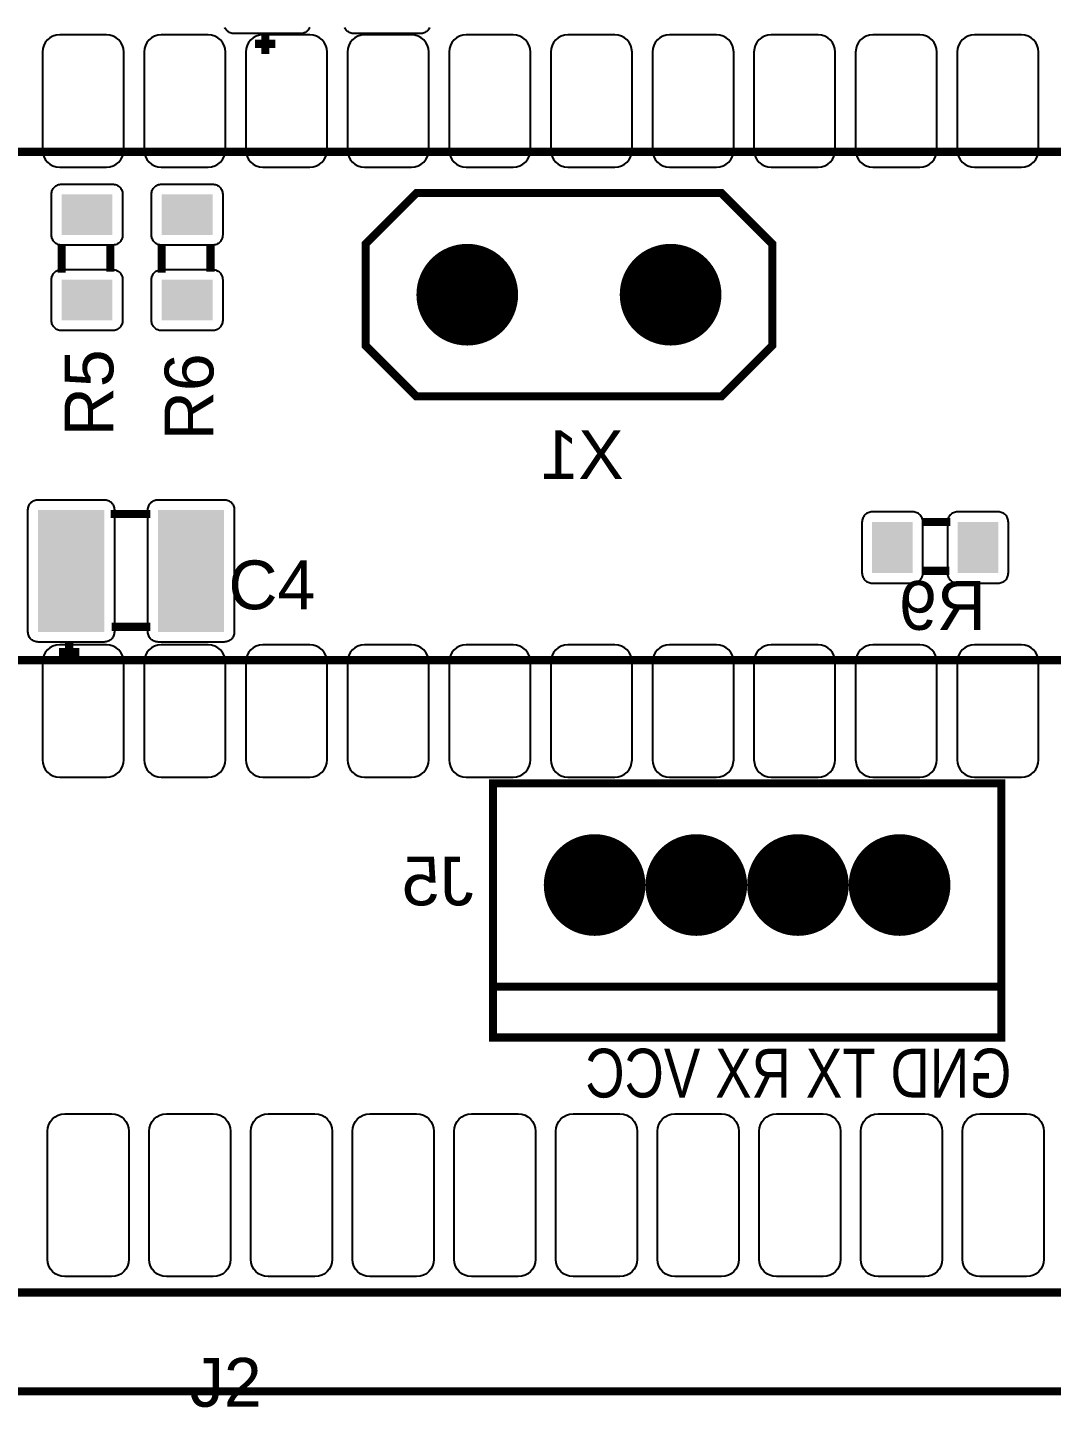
# Model space of a CAD drawing. Header units: inches. Extents: x -2.35 to 2.38, y -1.46 to 1.48.
# Drawn here: x -0.271 to 0.736, y -1.456 to -0.099 of the extents above; entities that cross this region are included whole.
import ezdxf

# ---------------------------------------------------------------- set-up
doc = ezdxf.new("R2010")
doc.units = ezdxf.units.IN
doc.layers.get('0').update_dxf_attribs({"linetype": 'CONTINUOUS'})

# ---------------------------------------------------------------- blocks, each defined once
blk = doc.blocks.new('RPAD')
blk.add_trace([(-0.5, -0.5), (-0.5, 0.5), (0.5, -0.5), (0.5, 0.5)])
blk = doc.blocks.new('EPAD')
at = {"const_width": 0.5}
blk.add_lwpolyline([(-0.25, 0, 1), (0.25, 0, 1)], format="xyb", close=True, dxfattribs=at)

msp = doc.modelspace()

# ---------------------------------------------------------------- linework, layer by layer
at = {"const_width": 0.008}
for points in [[(-2.350496, -1.440669), (2.374685, -1.440669), (2.374685, 1.46878), (-2.350496, 1.46878), (-2.350496, -1.440669)], [(-2.350496, -1.440669), (2.374685, -1.440669), (2.374685, 1.46878), (-2.350496, 1.46878), (-2.350496, -1.440669)], [(-2.350496, -1.440669), (2.374685, -1.440669), (2.374685, 1.46878), (-2.350496, 1.46878), (-2.350496, -1.440669)], [(-0.037425, -0.105157), (-0.037425, -0.125157)], [(-0.037425, -0.105157), (-0.037425, -0.125157)], [(-0.037425, -0.105157), (-0.037425, -0.125157)], [(-0.027425, -0.115157), (-0.047425, -0.115157)], [(-0.027425, -0.115157), (-0.047425, -0.115157)], [(-0.027425, -0.115157), (-0.047425, -0.115157)], [(-1.066638, -0.221378), (0.933362, -0.221378)], [(-1.066638, -0.221378), (0.933362, -0.221378)], [(-1.066638, -0.221378), (0.933362, -0.221378)], [(0.411315, -0.261929), (0.111315, -0.261929), (0.061315, -0.311929), (0.061315, -0.411929), (0.111315, -0.461929), (0.411315, -0.461929), (0.461315, -0.411929), (0.461315, -0.311929), (0.411315, -0.261929)], [(0.411315, -0.261929), (0.111315, -0.261929), (0.061315, -0.311929), (0.061315, -0.411929), (0.111315, -0.461929), (0.411315, -0.461929), (0.461315, -0.411929), (0.461315, -0.311929), (0.411315, -0.261929)], [(0.411315, -0.261929), (0.111315, -0.261929), (0.061315, -0.311929), (0.061315, -0.411929), (0.111315, -0.461929), (0.411315, -0.461929), (0.461315, -0.411929), (0.461315, -0.311929), (0.411315, -0.261929)], [(-0.237701, -0.312189), (-0.237701, -0.340189)], [(-0.237701, -0.312189), (-0.237701, -0.340189)], [(-0.237701, -0.312189), (-0.237701, -0.340189)], [(-0.189701, -0.312189), (-0.189701, -0.339189)], [(-0.189701, -0.312189), (-0.189701, -0.339189)], [(-0.189701, -0.312189), (-0.189701, -0.339189)], [(-0.139276, -0.312189), (-0.139276, -0.340189)], [(-0.139276, -0.312189), (-0.139276, -0.340189)], [(-0.139276, -0.312189), (-0.139276, -0.340189)], [(-0.091276, -0.312189), (-0.091276, -0.339189)], [(-0.091276, -0.312189), (-0.091276, -0.339189)], [(-0.091276, -0.312189), (-0.091276, -0.339189)], [(-0.150339, -0.577583), (-0.189339, -0.577583)], [(-0.150339, -0.577583), (-0.189339, -0.577583)], [(-0.150339, -0.577583), (-0.189339, -0.577583)], [(0.60859, -0.585606), (0.63659, -0.585606)], [(0.60859, -0.585606), (0.63659, -0.585606)], [(0.60859, -0.585606), (0.63659, -0.585606)], [(0.60859, -0.633606), (0.63559, -0.633606)], [(0.60859, -0.633606), (0.63559, -0.633606)], [(0.60859, -0.633606), (0.63559, -0.633606)], [(-0.150339, -0.688583), (-0.188339, -0.688583)], [(-0.150339, -0.688583), (-0.188339, -0.688583)], [(-0.150339, -0.688583), (-0.188339, -0.688583)], [(-0.230339, -0.703583), (-0.230339, -0.723583)], [(-0.230339, -0.703583), (-0.230339, -0.723583)], [(-0.230339, -0.703583), (-0.230339, -0.723583)], [(-1.066638, -0.721378), (0.933362, -0.721378)], [(-1.066638, -0.721378), (0.933362, -0.721378)], [(-1.066638, -0.721378), (0.933362, -0.721378)], [(-0.220339, -0.713583), (-0.240339, -0.713583)], [(-0.220339, -0.713583), (-0.240339, -0.713583)], [(-0.220339, -0.713583), (-0.240339, -0.713583)], [(0.18659, -1.092606), (0.68659, -1.092606), (0.68659, -0.842606), (0.18659, -0.842606), (0.18659, -1.092606)], [(0.18659, -1.092606), (0.68659, -1.092606), (0.68659, -0.842606), (0.18659, -0.842606), (0.18659, -1.092606)], [(0.18659, -1.092606), (0.68659, -1.092606), (0.68659, -0.842606), (0.18659, -0.842606), (0.18659, -1.092606)], [(0.18659, -1.042606), (0.68659, -1.042606)], [(0.18659, -1.042606), (0.68659, -1.042606)], [(0.18659, -1.042606), (0.68659, -1.042606)], [(-1.050929, -1.343433), (2.101937, -1.343433)], [(-1.050929, -1.343433), (2.101937, -1.343433)], [(-1.050929, -1.343433), (2.101937, -1.343433)]]:
    msp.add_lwpolyline(points, dxfattribs=at)
for points in [[(-0.239638, -0.236378), (-0.193638, -0.236378), (-0.190162, -0.23604), (-0.186948, -0.235067), (-0.184057, -0.23352), (-0.181552, -0.231464), (-0.179495, -0.228959), (-0.177949, -0.226068), (-0.176976, -0.222854), (-0.176638, -0.219378), (-0.176638, -0.123378), (-0.176976, -0.119902), (-0.177949, -0.116688), (-0.179495, -0.113797), (-0.181552, -0.111292), (-0.184057, -0.109235), (-0.186948, -0.107689), (-0.190162, -0.106716), (-0.193638, -0.106378), (-0.239638, -0.106378), (-0.243114, -0.106716), (-0.246328, -0.107689), (-0.249219, -0.109235), (-0.251724, -0.111292), (-0.25378, -0.113797), (-0.255326, -0.116688), (-0.2563, -0.119902), (-0.256638, -0.123378), (-0.256638, -0.219378), (-0.2563, -0.222854), (-0.255326, -0.226068), (-0.25378, -0.228959), (-0.251724, -0.231464), (-0.249219, -0.23352), (-0.246328, -0.235067), (-0.243114, -0.23604), (-0.239638, -0.236378)], [(-0.139638, -0.236378), (-0.093638, -0.236378), (-0.090162, -0.23604), (-0.086948, -0.235067), (-0.084057, -0.23352), (-0.081552, -0.231464), (-0.079495, -0.228959), (-0.077949, -0.226068), (-0.076976, -0.222854), (-0.076638, -0.219378), (-0.076638, -0.123378), (-0.076976, -0.119902), (-0.077949, -0.116688), (-0.079495, -0.113797), (-0.081552, -0.111292), (-0.084057, -0.109235), (-0.086948, -0.107689), (-0.090162, -0.106716), (-0.093638, -0.106378), (-0.139638, -0.106378), (-0.143114, -0.106716), (-0.146328, -0.107689), (-0.149219, -0.109235), (-0.151724, -0.111292), (-0.15378, -0.113797), (-0.155326, -0.116688), (-0.1563, -0.119902), (-0.156638, -0.123378), (-0.156638, -0.219378), (-0.1563, -0.222854), (-0.155326, -0.226068), (-0.15378, -0.228959), (-0.151724, -0.231464), (-0.149219, -0.23352), (-0.146328, -0.235067), (-0.143114, -0.23604), (-0.139638, -0.236378)], [(-0.039638, -0.236378), (0.006362, -0.236378), (0.009838, -0.23604), (0.013052, -0.235067), (0.015943, -0.23352), (0.018448, -0.231464), (0.020505, -0.228959), (0.022051, -0.226068), (0.023024, -0.222854), (0.023362, -0.219378), (0.023362, -0.123378), (0.023024, -0.119902), (0.022051, -0.116688), (0.020505, -0.113797), (0.018448, -0.111292), (0.015943, -0.109235), (0.013052, -0.107689), (0.009838, -0.106716), (0.006362, -0.106378), (-0.039638, -0.106378), (-0.043114, -0.106716), (-0.046328, -0.107689), (-0.049219, -0.109235), (-0.051724, -0.111292), (-0.05378, -0.113797), (-0.055326, -0.116688), (-0.0563, -0.119902), (-0.056638, -0.123378), (-0.056638, -0.219378), (-0.0563, -0.222854), (-0.055326, -0.226068), (-0.05378, -0.228959), (-0.051724, -0.231464), (-0.049219, -0.23352), (-0.046328, -0.235067), (-0.043114, -0.23604), (-0.039638, -0.236378)], [(0.060362, -0.236378), (0.106362, -0.236378), (0.109838, -0.23604), (0.113052, -0.235067), (0.115943, -0.23352), (0.118448, -0.231464), (0.120505, -0.228959), (0.122051, -0.226068), (0.123024, -0.222854), (0.123362, -0.219378), (0.123362, -0.123378), (0.123024, -0.119902), (0.122051, -0.116688), (0.120505, -0.113797), (0.118448, -0.111292), (0.115943, -0.109235), (0.113052, -0.107689), (0.109838, -0.106716), (0.106362, -0.106378), (0.060362, -0.106378), (0.056886, -0.106716), (0.053672, -0.107689), (0.050781, -0.109235), (0.048276, -0.111292), (0.04622, -0.113797), (0.044674, -0.116688), (0.0437, -0.119902), (0.043362, -0.123378), (0.043362, -0.219378), (0.0437, -0.222854), (0.044674, -0.226068), (0.04622, -0.228959), (0.048276, -0.231464), (0.050781, -0.23352), (0.053672, -0.235067), (0.056886, -0.23604), (0.060362, -0.236378)], [(0.160362, -0.236378), (0.206362, -0.236378), (0.209838, -0.23604), (0.213052, -0.235067), (0.215943, -0.23352), (0.218448, -0.231464), (0.220505, -0.228959), (0.222051, -0.226068), (0.223024, -0.222854), (0.223362, -0.219378), (0.223362, -0.123378), (0.223024, -0.119902), (0.222051, -0.116688), (0.220505, -0.113797), (0.218448, -0.111292), (0.215943, -0.109235), (0.213052, -0.107689), (0.209838, -0.106716), (0.206362, -0.106378), (0.160362, -0.106378), (0.156886, -0.106716), (0.153672, -0.107689), (0.150781, -0.109235), (0.148276, -0.111292), (0.14622, -0.113797), (0.144674, -0.116688), (0.1437, -0.119902), (0.143362, -0.123378), (0.143362, -0.219378), (0.1437, -0.222854), (0.144674, -0.226068), (0.14622, -0.228959), (0.148276, -0.231464), (0.150781, -0.23352), (0.153672, -0.235067), (0.156886, -0.23604), (0.160362, -0.236378)], [(0.260362, -0.236378), (0.306362, -0.236378), (0.309838, -0.23604), (0.313052, -0.235067), (0.315943, -0.23352), (0.318448, -0.231464), (0.320505, -0.228959), (0.322051, -0.226068), (0.323024, -0.222854), (0.323362, -0.219378), (0.323362, -0.123378), (0.323024, -0.119902), (0.322051, -0.116688), (0.320505, -0.113797), (0.318448, -0.111292), (0.315943, -0.109235), (0.313052, -0.107689), (0.309838, -0.106716), (0.306362, -0.106378), (0.260362, -0.106378), (0.256886, -0.106716), (0.253672, -0.107689), (0.250781, -0.109235), (0.248276, -0.111292), (0.24622, -0.113797), (0.244674, -0.116688), (0.2437, -0.119902), (0.243362, -0.123378), (0.243362, -0.219378), (0.2437, -0.222854), (0.244674, -0.226068), (0.24622, -0.228959), (0.248276, -0.231464), (0.250781, -0.23352), (0.253672, -0.235067), (0.256886, -0.23604), (0.260362, -0.236378)], [(0.360362, -0.236378), (0.406362, -0.236378), (0.409838, -0.23604), (0.413052, -0.235067), (0.415943, -0.23352), (0.418448, -0.231464), (0.420505, -0.228959), (0.422051, -0.226068), (0.423024, -0.222854), (0.423362, -0.219378), (0.423362, -0.123378), (0.423024, -0.119902), (0.422051, -0.116688), (0.420505, -0.113797), (0.418448, -0.111292), (0.415943, -0.109235), (0.413052, -0.107689), (0.409838, -0.106716), (0.406362, -0.106378), (0.360362, -0.106378), (0.356886, -0.106716), (0.353672, -0.107689), (0.350781, -0.109235), (0.348276, -0.111292), (0.34622, -0.113797), (0.344674, -0.116688), (0.3437, -0.119902), (0.343362, -0.123378), (0.343362, -0.219378), (0.3437, -0.222854), (0.344674, -0.226068), (0.34622, -0.228959), (0.348276, -0.231464), (0.350781, -0.23352), (0.353672, -0.235067), (0.356886, -0.23604), (0.360362, -0.236378)], [(0.460362, -0.236378), (0.506362, -0.236378), (0.509838, -0.23604), (0.513052, -0.235067), (0.515943, -0.23352), (0.518448, -0.231464), (0.520505, -0.228959), (0.522051, -0.226068), (0.523024, -0.222854), (0.523362, -0.219378), (0.523362, -0.123378), (0.523024, -0.119902), (0.522051, -0.116688), (0.520505, -0.113797), (0.518448, -0.111292), (0.515943, -0.109235), (0.513052, -0.107689), (0.509838, -0.106716), (0.506362, -0.106378), (0.460362, -0.106378), (0.456886, -0.106716), (0.453672, -0.107689), (0.450781, -0.109235), (0.448276, -0.111292), (0.44622, -0.113797), (0.444674, -0.116688), (0.4437, -0.119902), (0.443362, -0.123378), (0.443362, -0.219378), (0.4437, -0.222854), (0.444674, -0.226068), (0.44622, -0.228959), (0.448276, -0.231464), (0.450781, -0.23352), (0.453672, -0.235067), (0.456886, -0.23604), (0.460362, -0.236378)], [(0.560362, -0.236378), (0.606362, -0.236378), (0.609838, -0.23604), (0.613052, -0.235067), (0.615943, -0.23352), (0.618448, -0.231464), (0.620505, -0.228959), (0.622051, -0.226068), (0.623024, -0.222854), (0.623362, -0.219378), (0.623362, -0.123378), (0.623024, -0.119902), (0.622051, -0.116688), (0.620505, -0.113797), (0.618448, -0.111292), (0.615943, -0.109235), (0.613052, -0.107689), (0.609838, -0.106716), (0.606362, -0.106378), (0.560362, -0.106378), (0.556886, -0.106716), (0.553672, -0.107689), (0.550781, -0.109235), (0.548276, -0.111292), (0.54622, -0.113797), (0.544674, -0.116688), (0.5437, -0.119902), (0.543362, -0.123378), (0.543362, -0.219378), (0.5437, -0.222854), (0.544674, -0.226068), (0.54622, -0.228959), (0.548276, -0.231464), (0.550781, -0.23352), (0.553672, -0.235067), (0.556886, -0.23604), (0.560362, -0.236378)], [(0.660362, -0.236378), (0.706362, -0.236378), (0.709838, -0.23604), (0.713052, -0.235067), (0.715943, -0.23352), (0.718448, -0.231464), (0.720505, -0.228959), (0.722051, -0.226068), (0.723024, -0.222854), (0.723362, -0.219378), (0.723362, -0.123378), (0.723024, -0.119902), (0.722051, -0.116688), (0.720505, -0.113797), (0.718448, -0.111292), (0.715943, -0.109235), (0.713052, -0.107689), (0.709838, -0.106716), (0.706362, -0.106378), (0.660362, -0.106378), (0.656886, -0.106716), (0.653672, -0.107689), (0.650781, -0.109235), (0.648276, -0.111292), (0.64622, -0.113797), (0.644674, -0.116688), (0.6437, -0.119902), (0.643362, -0.123378), (0.643362, -0.219378), (0.6437, -0.222854), (0.644674, -0.226068), (0.64622, -0.228959), (0.648276, -0.231464), (0.650781, -0.23352), (0.653672, -0.235067), (0.656886, -0.23604), (0.660362, -0.236378)], [(-0.177701, -0.263189), (-0.177701, -0.303189), (-0.177751, -0.304228), (-0.1779, -0.305233), (-0.178142, -0.3062), (-0.178472, -0.307124), (-0.178887, -0.308001), (-0.179382, -0.308825), (-0.179951, -0.309593), (-0.180591, -0.310298), (-0.181298, -0.310939), (-0.182065, -0.311508), (-0.182889, -0.312002), (-0.183765, -0.312417), (-0.184689, -0.312748), (-0.185656, -0.31299), (-0.186661, -0.313139), (-0.187701, -0.313189), (-0.237701, -0.313189), (-0.23874, -0.313139), (-0.239745, -0.31299), (-0.240712, -0.312748), (-0.241636, -0.312417), (-0.242513, -0.312002), (-0.243337, -0.311508), (-0.244104, -0.310939), (-0.24481, -0.310298), (-0.24545, -0.309593), (-0.24602, -0.308825), (-0.246515, -0.308001), (-0.246929, -0.307124), (-0.24726, -0.3062), (-0.247502, -0.305233), (-0.24765, -0.304228), (-0.247701, -0.303189), (-0.247701, -0.263189), (-0.24765, -0.26215), (-0.247502, -0.261144), (-0.24726, -0.260178), (-0.246929, -0.259254), (-0.246515, -0.258377), (-0.24602, -0.257553), (-0.24545, -0.256785), (-0.24481, -0.25608), (-0.244104, -0.255439), (-0.243337, -0.25487), (-0.242513, -0.254376), (-0.241636, -0.253961), (-0.240712, -0.25363), (-0.239745, -0.253388), (-0.23874, -0.253239), (-0.237701, -0.253189), (-0.187701, -0.253189), (-0.186661, -0.253239), (-0.185656, -0.253388), (-0.184689, -0.25363), (-0.183765, -0.253961), (-0.182889, -0.254376), (-0.182065, -0.25487), (-0.181298, -0.255439), (-0.180591, -0.25608), (-0.179951, -0.256785), (-0.179382, -0.257553), (-0.178887, -0.258377), (-0.178472, -0.259254), (-0.178142, -0.260178), (-0.1779, -0.261144), (-0.177751, -0.26215), (-0.177701, -0.263189)], [(-0.079276, -0.263189), (-0.079276, -0.303189), (-0.079326, -0.304228), (-0.079474, -0.305233), (-0.079717, -0.3062), (-0.080047, -0.307124), (-0.080462, -0.308001), (-0.080957, -0.308825), (-0.081526, -0.309593), (-0.082166, -0.310298), (-0.082872, -0.310939), (-0.08364, -0.311508), (-0.084464, -0.312002), (-0.08534, -0.312417), (-0.086264, -0.312748), (-0.087231, -0.31299), (-0.088236, -0.313139), (-0.089276, -0.313189), (-0.139276, -0.313189), (-0.140315, -0.313139), (-0.14132, -0.31299), (-0.142287, -0.312748), (-0.143211, -0.312417), (-0.144087, -0.312002), (-0.144911, -0.311508), (-0.145679, -0.310939), (-0.146385, -0.310298), (-0.147025, -0.309593), (-0.147594, -0.308825), (-0.148089, -0.308001), (-0.148504, -0.307124), (-0.148835, -0.3062), (-0.149077, -0.305233), (-0.149225, -0.304228), (-0.149276, -0.303189), (-0.149276, -0.263189), (-0.149225, -0.26215), (-0.149077, -0.261144), (-0.148835, -0.260178), (-0.148504, -0.259254), (-0.148089, -0.258377), (-0.147594, -0.257553), (-0.147025, -0.256785), (-0.146385, -0.25608), (-0.145679, -0.255439), (-0.144911, -0.25487), (-0.144087, -0.254376), (-0.143211, -0.253961), (-0.142287, -0.25363), (-0.14132, -0.253388), (-0.140315, -0.253239), (-0.139276, -0.253189), (-0.089276, -0.253189), (-0.088236, -0.253239), (-0.087231, -0.253388), (-0.086264, -0.25363), (-0.08534, -0.253961), (-0.084464, -0.254376), (-0.08364, -0.25487), (-0.082872, -0.255439), (-0.082166, -0.25608), (-0.081526, -0.256785), (-0.080957, -0.257553), (-0.080462, -0.258377), (-0.080047, -0.259254), (-0.079717, -0.260178), (-0.079474, -0.261144), (-0.079326, -0.26215), (-0.079276, -0.263189)], [(-0.177701, -0.347189), (-0.177701, -0.387189), (-0.177751, -0.388228), (-0.1779, -0.389233), (-0.178142, -0.3902), (-0.178472, -0.391124), (-0.178887, -0.392001), (-0.179382, -0.392825), (-0.179951, -0.393593), (-0.180591, -0.394298), (-0.181298, -0.394939), (-0.182065, -0.395508), (-0.182889, -0.396002), (-0.183765, -0.396417), (-0.184689, -0.396748), (-0.185656, -0.39699), (-0.186661, -0.397139), (-0.187701, -0.397189), (-0.237701, -0.397189), (-0.23874, -0.397139), (-0.239745, -0.39699), (-0.240712, -0.396748), (-0.241636, -0.396417), (-0.242513, -0.396002), (-0.243337, -0.395508), (-0.244104, -0.394939), (-0.24481, -0.394298), (-0.24545, -0.393593), (-0.24602, -0.392825), (-0.246515, -0.392001), (-0.246929, -0.391124), (-0.24726, -0.3902), (-0.247502, -0.389233), (-0.24765, -0.388228), (-0.247701, -0.387189), (-0.247701, -0.347189), (-0.24765, -0.34615), (-0.247502, -0.345144), (-0.24726, -0.344178), (-0.246929, -0.343254), (-0.246515, -0.342377), (-0.24602, -0.341553), (-0.24545, -0.340785), (-0.24481, -0.34008), (-0.244104, -0.339439), (-0.243337, -0.33887), (-0.242513, -0.338376), (-0.241636, -0.337961), (-0.240712, -0.33763), (-0.239745, -0.337388), (-0.23874, -0.337239), (-0.237701, -0.337189), (-0.187701, -0.337189), (-0.186661, -0.337239), (-0.185656, -0.337388), (-0.184689, -0.33763), (-0.183765, -0.337961), (-0.182889, -0.338376), (-0.182065, -0.33887), (-0.181298, -0.339439), (-0.180591, -0.34008), (-0.179951, -0.340785), (-0.179382, -0.341553), (-0.178887, -0.342377), (-0.178472, -0.343254), (-0.178142, -0.344178), (-0.1779, -0.345144), (-0.177751, -0.34615), (-0.177701, -0.347189)], [(-0.079276, -0.347189), (-0.079276, -0.387189), (-0.079326, -0.388228), (-0.079474, -0.389233), (-0.079717, -0.3902), (-0.080047, -0.391124), (-0.080462, -0.392001), (-0.080957, -0.392825), (-0.081526, -0.393593), (-0.082166, -0.394298), (-0.082872, -0.394939), (-0.08364, -0.395508), (-0.084464, -0.396002), (-0.08534, -0.396417), (-0.086264, -0.396748), (-0.087231, -0.39699), (-0.088236, -0.397139), (-0.089276, -0.397189), (-0.139276, -0.397189), (-0.140315, -0.397139), (-0.14132, -0.39699), (-0.142287, -0.396748), (-0.143211, -0.396417), (-0.144087, -0.396002), (-0.144911, -0.395508), (-0.145679, -0.394939), (-0.146385, -0.394298), (-0.147025, -0.393593), (-0.147594, -0.392825), (-0.148089, -0.392001), (-0.148504, -0.391124), (-0.148835, -0.3902), (-0.149077, -0.389233), (-0.149225, -0.388228), (-0.149276, -0.387189), (-0.149276, -0.347189), (-0.149225, -0.34615), (-0.149077, -0.345144), (-0.148835, -0.344178), (-0.148504, -0.343254), (-0.148089, -0.342377), (-0.147594, -0.341553), (-0.147025, -0.340785), (-0.146385, -0.34008), (-0.145679, -0.339439), (-0.144911, -0.33887), (-0.144087, -0.338376), (-0.143211, -0.337961), (-0.142287, -0.33763), (-0.14132, -0.337388), (-0.140315, -0.337239), (-0.139276, -0.337189), (-0.089276, -0.337189), (-0.088236, -0.337239), (-0.087231, -0.337388), (-0.086264, -0.33763), (-0.08534, -0.337961), (-0.084464, -0.338376), (-0.08364, -0.33887), (-0.082872, -0.339439), (-0.082166, -0.34008), (-0.081526, -0.340785), (-0.080957, -0.341553), (-0.080462, -0.342377), (-0.080047, -0.343254), (-0.079717, -0.344178), (-0.079474, -0.345144), (-0.079326, -0.34615), (-0.079276, -0.347189)], [(-0.195839, -0.703583), (-0.260839, -0.703583), (-0.261878, -0.703532), (-0.262883, -0.703384), (-0.26385, -0.703142), (-0.264774, -0.702811), (-0.26565, -0.702396), (-0.266474, -0.701902), (-0.267242, -0.701332), (-0.267948, -0.700692), (-0.268588, -0.699986), (-0.269157, -0.699219), (-0.269652, -0.698394), (-0.270067, -0.697518), (-0.270398, -0.696594), (-0.27064, -0.695627), (-0.270788, -0.694622), (-0.270839, -0.693583), (-0.270839, -0.573583), (-0.270788, -0.572543), (-0.27064, -0.571538), (-0.270398, -0.570571), (-0.270067, -0.569647), (-0.269652, -0.568771), (-0.269157, -0.567947), (-0.268588, -0.56718), (-0.267948, -0.566473), (-0.267242, -0.565833), (-0.266474, -0.565264), (-0.26565, -0.564769), (-0.264774, -0.564354), (-0.26385, -0.564024), (-0.262883, -0.563781), (-0.261878, -0.563633), (-0.260839, -0.563583), (-0.195839, -0.563583), (-0.194799, -0.563633), (-0.193794, -0.563781), (-0.192827, -0.564024), (-0.191903, -0.564354), (-0.191027, -0.564769), (-0.190203, -0.565264), (-0.189435, -0.565833), (-0.188729, -0.566473), (-0.188089, -0.56718), (-0.18752, -0.567947), (-0.187025, -0.568771), (-0.18661, -0.569647), (-0.18628, -0.570571), (-0.186037, -0.571538), (-0.185889, -0.572543), (-0.185839, -0.573583), (-0.185839, -0.693583), (-0.185889, -0.694622), (-0.186037, -0.695627), (-0.18628, -0.696594), (-0.18661, -0.697518), (-0.187025, -0.698394), (-0.18752, -0.699219), (-0.188089, -0.699986), (-0.188729, -0.700692), (-0.189435, -0.701332), (-0.190203, -0.701902), (-0.191027, -0.702396), (-0.191903, -0.702811), (-0.192827, -0.703142), (-0.193794, -0.703384), (-0.194799, -0.703532), (-0.195839, -0.703583)], [(-0.077839, -0.703583), (-0.142839, -0.703583), (-0.143878, -0.703532), (-0.144883, -0.703384), (-0.14585, -0.703142), (-0.146774, -0.702811), (-0.14765, -0.702396), (-0.148474, -0.701902), (-0.149242, -0.701332), (-0.149948, -0.700692), (-0.150588, -0.699986), (-0.151157, -0.699219), (-0.151652, -0.698394), (-0.152067, -0.697518), (-0.152398, -0.696594), (-0.15264, -0.695627), (-0.152788, -0.694622), (-0.152839, -0.693583), (-0.152839, -0.573583), (-0.152788, -0.572543), (-0.15264, -0.571538), (-0.152398, -0.570571), (-0.152067, -0.569647), (-0.151652, -0.568771), (-0.151157, -0.567947), (-0.150588, -0.56718), (-0.149948, -0.566473), (-0.149242, -0.565833), (-0.148474, -0.565264), (-0.14765, -0.564769), (-0.146774, -0.564354), (-0.14585, -0.564024), (-0.144883, -0.563781), (-0.143878, -0.563633), (-0.142839, -0.563583), (-0.077839, -0.563583), (-0.076799, -0.563633), (-0.075794, -0.563781), (-0.074827, -0.564024), (-0.073903, -0.564354), (-0.073027, -0.564769), (-0.072203, -0.565264), (-0.071435, -0.565833), (-0.070729, -0.566473), (-0.070089, -0.56718), (-0.06952, -0.567947), (-0.069025, -0.568771), (-0.06861, -0.569647), (-0.06828, -0.570571), (-0.068037, -0.571538), (-0.067889, -0.572543), (-0.067839, -0.573583), (-0.067839, -0.693583), (-0.067889, -0.694622), (-0.068037, -0.695627), (-0.06828, -0.696594), (-0.06861, -0.697518), (-0.069025, -0.698394), (-0.06952, -0.699219), (-0.070089, -0.699986), (-0.070729, -0.700692), (-0.071435, -0.701332), (-0.072203, -0.701902), (-0.073027, -0.702396), (-0.073903, -0.702811), (-0.074827, -0.703142), (-0.075794, -0.703384), (-0.076799, -0.703532), (-0.077839, -0.703583)], [(0.55959, -0.645606), (0.59959, -0.645606), (0.60063, -0.645556), (0.601635, -0.645407), (0.602602, -0.645165), (0.603526, -0.644835), (0.604402, -0.64442), (0.605226, -0.643925), (0.605994, -0.643356), (0.6067, -0.642716), (0.60734, -0.642009), (0.607909, -0.641242), (0.608404, -0.640418), (0.608819, -0.639542), (0.609149, -0.638618), (0.609391, -0.637651), (0.60954, -0.636646), (0.60959, -0.635606), (0.60959, -0.585606), (0.60954, -0.584567), (0.609391, -0.583562), (0.609149, -0.582595), (0.608819, -0.581671), (0.608404, -0.580794), (0.607909, -0.57997), (0.60734, -0.579203), (0.6067, -0.578497), (0.605994, -0.577857), (0.605226, -0.577287), (0.604402, -0.576793), (0.603526, -0.576378), (0.602602, -0.576047), (0.601635, -0.575805), (0.60063, -0.575657), (0.59959, -0.575606), (0.55959, -0.575606), (0.558551, -0.575657), (0.557546, -0.575805), (0.556579, -0.576047), (0.555655, -0.576378), (0.554778, -0.576793), (0.553954, -0.577287), (0.553187, -0.577857), (0.552481, -0.578497), (0.551841, -0.579203), (0.551271, -0.57997), (0.550777, -0.580794), (0.550362, -0.581671), (0.550031, -0.582595), (0.549789, -0.583562), (0.549641, -0.584567), (0.54959, -0.585606), (0.54959, -0.635606), (0.549641, -0.636646), (0.549789, -0.637651), (0.550031, -0.638618), (0.550362, -0.639542), (0.550777, -0.640418), (0.551271, -0.641242), (0.551841, -0.642009), (0.552481, -0.642716), (0.553187, -0.643356), (0.553954, -0.643925), (0.554778, -0.64442), (0.555655, -0.644835), (0.556579, -0.645165), (0.557546, -0.645407), (0.558551, -0.645556), (0.55959, -0.645606)], [(0.64359, -0.645606), (0.68359, -0.645606), (0.68463, -0.645556), (0.685635, -0.645407), (0.686602, -0.645165), (0.687526, -0.644835), (0.688402, -0.64442), (0.689226, -0.643925), (0.689994, -0.643356), (0.6907, -0.642716), (0.69134, -0.642009), (0.691909, -0.641242), (0.692404, -0.640418), (0.692819, -0.639542), (0.693149, -0.638618), (0.693391, -0.637651), (0.69354, -0.636646), (0.69359, -0.635606), (0.69359, -0.585606), (0.69354, -0.584567), (0.693391, -0.583562), (0.693149, -0.582595), (0.692819, -0.581671), (0.692404, -0.580794), (0.691909, -0.57997), (0.69134, -0.579203), (0.6907, -0.578497), (0.689994, -0.577857), (0.689226, -0.577287), (0.688402, -0.576793), (0.687526, -0.576378), (0.686602, -0.576047), (0.685635, -0.575805), (0.68463, -0.575657), (0.68359, -0.575606), (0.64359, -0.575606), (0.642551, -0.575657), (0.641546, -0.575805), (0.640579, -0.576047), (0.639655, -0.576378), (0.638778, -0.576793), (0.637954, -0.577287), (0.637187, -0.577857), (0.636481, -0.578497), (0.635841, -0.579203), (0.635271, -0.57997), (0.634777, -0.580794), (0.634362, -0.581671), (0.634031, -0.582595), (0.633789, -0.583562), (0.633641, -0.584567), (0.63359, -0.585606), (0.63359, -0.635606), (0.633641, -0.636646), (0.633789, -0.637651), (0.634031, -0.638618), (0.634362, -0.639542), (0.634777, -0.640418), (0.635271, -0.641242), (0.635841, -0.642009), (0.636481, -0.642716), (0.637187, -0.643356), (0.637954, -0.643925), (0.638778, -0.64442), (0.639655, -0.644835), (0.640579, -0.645165), (0.641546, -0.645407), (0.642551, -0.645556), (0.64359, -0.645606)], [(-0.193638, -0.706378), (-0.239638, -0.706378), (-0.243114, -0.706716), (-0.246328, -0.707689), (-0.249219, -0.709235), (-0.251724, -0.711292), (-0.25378, -0.713797), (-0.255326, -0.716688), (-0.2563, -0.719902), (-0.256638, -0.723378), (-0.256638, -0.819378), (-0.2563, -0.822854), (-0.255326, -0.826068), (-0.25378, -0.828959), (-0.251724, -0.831464), (-0.249219, -0.83352), (-0.246328, -0.835067), (-0.243114, -0.83604), (-0.239638, -0.836378), (-0.193638, -0.836378), (-0.190162, -0.83604), (-0.186948, -0.835067), (-0.184057, -0.83352), (-0.181552, -0.831464), (-0.179495, -0.828959), (-0.177949, -0.826068), (-0.176976, -0.822854), (-0.176638, -0.819378), (-0.176638, -0.723378), (-0.176976, -0.719902), (-0.177949, -0.716688), (-0.179495, -0.713797), (-0.181552, -0.711292), (-0.184057, -0.709235), (-0.186948, -0.707689), (-0.190162, -0.706716), (-0.193638, -0.706378)], [(-0.093638, -0.706378), (-0.139638, -0.706378), (-0.143114, -0.706716), (-0.146328, -0.707689), (-0.149219, -0.709235), (-0.151724, -0.711292), (-0.15378, -0.713797), (-0.155326, -0.716688), (-0.1563, -0.719902), (-0.156638, -0.723378), (-0.156638, -0.819378), (-0.1563, -0.822854), (-0.155326, -0.826068), (-0.15378, -0.828959), (-0.151724, -0.831464), (-0.149219, -0.83352), (-0.146328, -0.835067), (-0.143114, -0.83604), (-0.139638, -0.836378), (-0.093638, -0.836378), (-0.090162, -0.83604), (-0.086948, -0.835067), (-0.084057, -0.83352), (-0.081552, -0.831464), (-0.079495, -0.828959), (-0.077949, -0.826068), (-0.076976, -0.822854), (-0.076638, -0.819378), (-0.076638, -0.723378), (-0.076976, -0.719902), (-0.077949, -0.716688), (-0.079495, -0.713797), (-0.081552, -0.711292), (-0.084057, -0.709235), (-0.086948, -0.707689), (-0.090162, -0.706716), (-0.093638, -0.706378)], [(0.006362, -0.706378), (-0.039638, -0.706378), (-0.043114, -0.706716), (-0.046328, -0.707689), (-0.049219, -0.709235), (-0.051724, -0.711292), (-0.05378, -0.713797), (-0.055326, -0.716688), (-0.0563, -0.719902), (-0.056638, -0.723378), (-0.056638, -0.819378), (-0.0563, -0.822854), (-0.055326, -0.826068), (-0.05378, -0.828959), (-0.051724, -0.831464), (-0.049219, -0.83352), (-0.046328, -0.835067), (-0.043114, -0.83604), (-0.039638, -0.836378), (0.006362, -0.836378), (0.009838, -0.83604), (0.013052, -0.835067), (0.015943, -0.83352), (0.018448, -0.831464), (0.020505, -0.828959), (0.022051, -0.826068), (0.023024, -0.822854), (0.023362, -0.819378), (0.023362, -0.723378), (0.023024, -0.719902), (0.022051, -0.716688), (0.020505, -0.713797), (0.018448, -0.711292), (0.015943, -0.709235), (0.013052, -0.707689), (0.009838, -0.706716), (0.006362, -0.706378)], [(0.106362, -0.706378), (0.060362, -0.706378), (0.056886, -0.706716), (0.053672, -0.707689), (0.050781, -0.709235), (0.048276, -0.711292), (0.04622, -0.713797), (0.044674, -0.716688), (0.0437, -0.719902), (0.043362, -0.723378), (0.043362, -0.819378), (0.0437, -0.822854), (0.044674, -0.826068), (0.04622, -0.828959), (0.048276, -0.831464), (0.050781, -0.83352), (0.053672, -0.835067), (0.056886, -0.83604), (0.060362, -0.836378), (0.106362, -0.836378), (0.109838, -0.83604), (0.113052, -0.835067), (0.115943, -0.83352), (0.118448, -0.831464), (0.120505, -0.828959), (0.122051, -0.826068), (0.123024, -0.822854), (0.123362, -0.819378), (0.123362, -0.723378), (0.123024, -0.719902), (0.122051, -0.716688), (0.120505, -0.713797), (0.118448, -0.711292), (0.115943, -0.709235), (0.113052, -0.707689), (0.109838, -0.706716), (0.106362, -0.706378)], [(0.206362, -0.706378), (0.160362, -0.706378), (0.156886, -0.706716), (0.153672, -0.707689), (0.150781, -0.709235), (0.148276, -0.711292), (0.14622, -0.713797), (0.144674, -0.716688), (0.1437, -0.719902), (0.143362, -0.723378), (0.143362, -0.819378), (0.1437, -0.822854), (0.144674, -0.826068), (0.14622, -0.828959), (0.148276, -0.831464), (0.150781, -0.83352), (0.153672, -0.835067), (0.156886, -0.83604), (0.160362, -0.836378), (0.206362, -0.836378), (0.209838, -0.83604), (0.213052, -0.835067), (0.215943, -0.83352), (0.218448, -0.831464), (0.220505, -0.828959), (0.222051, -0.826068), (0.223024, -0.822854), (0.223362, -0.819378), (0.223362, -0.723378), (0.223024, -0.719902), (0.222051, -0.716688), (0.220505, -0.713797), (0.218448, -0.711292), (0.215943, -0.709235), (0.213052, -0.707689), (0.209838, -0.706716), (0.206362, -0.706378)], [(0.306362, -0.706378), (0.260362, -0.706378), (0.256886, -0.706716), (0.253672, -0.707689), (0.250781, -0.709235), (0.248276, -0.711292), (0.24622, -0.713797), (0.244674, -0.716688), (0.2437, -0.719902), (0.243362, -0.723378), (0.243362, -0.819378), (0.2437, -0.822854), (0.244674, -0.826068), (0.24622, -0.828959), (0.248276, -0.831464), (0.250781, -0.83352), (0.253672, -0.835067), (0.256886, -0.83604), (0.260362, -0.836378), (0.306362, -0.836378), (0.309838, -0.83604), (0.313052, -0.835067), (0.315943, -0.83352), (0.318448, -0.831464), (0.320505, -0.828959), (0.322051, -0.826068), (0.323024, -0.822854), (0.323362, -0.819378), (0.323362, -0.723378), (0.323024, -0.719902), (0.322051, -0.716688), (0.320505, -0.713797), (0.318448, -0.711292), (0.315943, -0.709235), (0.313052, -0.707689), (0.309838, -0.706716), (0.306362, -0.706378)], [(0.406362, -0.706378), (0.360362, -0.706378), (0.356886, -0.706716), (0.353672, -0.707689), (0.350781, -0.709235), (0.348276, -0.711292), (0.34622, -0.713797), (0.344674, -0.716688), (0.3437, -0.719902), (0.343362, -0.723378), (0.343362, -0.819378), (0.3437, -0.822854), (0.344674, -0.826068), (0.34622, -0.828959), (0.348276, -0.831464), (0.350781, -0.83352), (0.353672, -0.835067), (0.356886, -0.83604), (0.360362, -0.836378), (0.406362, -0.836378), (0.409838, -0.83604), (0.413052, -0.835067), (0.415943, -0.83352), (0.418448, -0.831464), (0.420505, -0.828959), (0.422051, -0.826068), (0.423024, -0.822854), (0.423362, -0.819378), (0.423362, -0.723378), (0.423024, -0.719902), (0.422051, -0.716688), (0.420505, -0.713797), (0.418448, -0.711292), (0.415943, -0.709235), (0.413052, -0.707689), (0.409838, -0.706716), (0.406362, -0.706378)], [(0.506362, -0.706378), (0.460362, -0.706378), (0.456886, -0.706716), (0.453672, -0.707689), (0.450781, -0.709235), (0.448276, -0.711292), (0.44622, -0.713797), (0.444674, -0.716688), (0.4437, -0.719902), (0.443362, -0.723378), (0.443362, -0.819378), (0.4437, -0.822854), (0.444674, -0.826068), (0.44622, -0.828959), (0.448276, -0.831464), (0.450781, -0.83352), (0.453672, -0.835067), (0.456886, -0.83604), (0.460362, -0.836378), (0.506362, -0.836378), (0.509838, -0.83604), (0.513052, -0.835067), (0.515943, -0.83352), (0.518448, -0.831464), (0.520505, -0.828959), (0.522051, -0.826068), (0.523024, -0.822854), (0.523362, -0.819378), (0.523362, -0.723378), (0.523024, -0.719902), (0.522051, -0.716688), (0.520505, -0.713797), (0.518448, -0.711292), (0.515943, -0.709235), (0.513052, -0.707689), (0.509838, -0.706716), (0.506362, -0.706378)], [(0.606362, -0.706378), (0.560362, -0.706378), (0.556886, -0.706716), (0.553672, -0.707689), (0.550781, -0.709235), (0.548276, -0.711292), (0.54622, -0.713797), (0.544674, -0.716688), (0.5437, -0.719902), (0.543362, -0.723378), (0.543362, -0.819378), (0.5437, -0.822854), (0.544674, -0.826068), (0.54622, -0.828959), (0.548276, -0.831464), (0.550781, -0.83352), (0.553672, -0.835067), (0.556886, -0.83604), (0.560362, -0.836378), (0.606362, -0.836378), (0.609838, -0.83604), (0.613052, -0.835067), (0.615943, -0.83352), (0.618448, -0.831464), (0.620505, -0.828959), (0.622051, -0.826068), (0.623024, -0.822854), (0.623362, -0.819378), (0.623362, -0.723378), (0.623024, -0.719902), (0.622051, -0.716688), (0.620505, -0.713797), (0.618448, -0.711292), (0.615943, -0.709235), (0.613052, -0.707689), (0.609838, -0.706716), (0.606362, -0.706378)], [(0.706362, -0.706378), (0.660362, -0.706378), (0.656886, -0.706716), (0.653672, -0.707689), (0.650781, -0.709235), (0.648276, -0.711292), (0.64622, -0.713797), (0.644674, -0.716688), (0.6437, -0.719902), (0.643362, -0.723378), (0.643362, -0.819378), (0.6437, -0.822854), (0.644674, -0.826068), (0.64622, -0.828959), (0.648276, -0.831464), (0.650781, -0.83352), (0.653672, -0.835067), (0.656886, -0.83604), (0.660362, -0.836378), (0.706362, -0.836378), (0.709838, -0.83604), (0.713052, -0.835067), (0.715943, -0.83352), (0.718448, -0.831464), (0.720505, -0.828959), (0.722051, -0.826068), (0.723024, -0.822854), (0.723362, -0.819378), (0.723362, -0.723378), (0.723024, -0.719902), (0.722051, -0.716688), (0.720505, -0.713797), (0.718448, -0.711292), (0.715943, -0.709235), (0.713052, -0.707689), (0.709838, -0.706716), (0.706362, -0.706378)], [(-0.188535, -1.327756), (-0.234535, -1.327756), (-0.238011, -1.327418), (-0.241226, -1.326444), (-0.244117, -1.324898), (-0.246621, -1.322842), (-0.248678, -1.320337), (-0.250224, -1.317446), (-0.251197, -1.314232), (-0.251535, -1.310756), (-0.251535, -1.184756), (-0.251197, -1.18128), (-0.250224, -1.178066), (-0.248678, -1.175175), (-0.246621, -1.17267), (-0.244117, -1.170613), (-0.241226, -1.169067), (-0.238011, -1.168094), (-0.234535, -1.167756), (-0.188535, -1.167756), (-0.185059, -1.168094), (-0.181845, -1.169067), (-0.178954, -1.170613), (-0.17645, -1.17267), (-0.174393, -1.175175), (-0.172847, -1.178066), (-0.171874, -1.18128), (-0.171535, -1.184756), (-0.171535, -1.310756), (-0.171874, -1.314232), (-0.172847, -1.317446), (-0.174393, -1.320337), (-0.17645, -1.322842), (-0.178954, -1.324898), (-0.181845, -1.326444), (-0.185059, -1.327418), (-0.188535, -1.327756)], [(-0.088535, -1.327756), (-0.134535, -1.327756), (-0.138011, -1.327418), (-0.141226, -1.326444), (-0.144117, -1.324898), (-0.146621, -1.322842), (-0.148678, -1.320337), (-0.150224, -1.317446), (-0.151197, -1.314232), (-0.151535, -1.310756), (-0.151535, -1.184756), (-0.151197, -1.18128), (-0.150224, -1.178066), (-0.148678, -1.175175), (-0.146621, -1.17267), (-0.144117, -1.170613), (-0.141226, -1.169067), (-0.138011, -1.168094), (-0.134535, -1.167756), (-0.088535, -1.167756), (-0.085059, -1.168094), (-0.081845, -1.169067), (-0.078954, -1.170613), (-0.07645, -1.17267), (-0.074393, -1.175175), (-0.072847, -1.178066), (-0.071874, -1.18128), (-0.071535, -1.184756), (-0.071535, -1.310756), (-0.071874, -1.314232), (-0.072847, -1.317446), (-0.074393, -1.320337), (-0.07645, -1.322842), (-0.078954, -1.324898), (-0.081845, -1.326444), (-0.085059, -1.327418), (-0.088535, -1.327756)], [(0.011465, -1.327756), (-0.034535, -1.327756), (-0.038011, -1.327418), (-0.041226, -1.326444), (-0.044117, -1.324898), (-0.046621, -1.322842), (-0.048678, -1.320337), (-0.050224, -1.317446), (-0.051197, -1.314232), (-0.051535, -1.310756), (-0.051535, -1.184756), (-0.051197, -1.18128), (-0.050224, -1.178066), (-0.048678, -1.175175), (-0.046621, -1.17267), (-0.044117, -1.170613), (-0.041226, -1.169067), (-0.038011, -1.168094), (-0.034535, -1.167756), (0.011465, -1.167756), (0.014941, -1.168094), (0.018155, -1.169067), (0.021046, -1.170613), (0.02355, -1.17267), (0.025607, -1.175175), (0.027153, -1.178066), (0.028126, -1.18128), (0.028465, -1.184756), (0.028465, -1.310756), (0.028126, -1.314232), (0.027153, -1.317446), (0.025607, -1.320337), (0.02355, -1.322842), (0.021046, -1.324898), (0.018155, -1.326444), (0.014941, -1.327418), (0.011465, -1.327756)], [(0.111465, -1.327756), (0.065465, -1.327756), (0.061989, -1.327418), (0.058774, -1.326444), (0.055883, -1.324898), (0.053379, -1.322842), (0.051322, -1.320337), (0.049776, -1.317446), (0.048803, -1.314232), (0.048465, -1.310756), (0.048465, -1.184756), (0.048803, -1.18128), (0.049776, -1.178066), (0.051322, -1.175175), (0.053379, -1.17267), (0.055883, -1.170613), (0.058774, -1.169067), (0.061989, -1.168094), (0.065465, -1.167756), (0.111465, -1.167756), (0.114941, -1.168094), (0.118155, -1.169067), (0.121046, -1.170613), (0.12355, -1.17267), (0.125607, -1.175175), (0.127153, -1.178066), (0.128126, -1.18128), (0.128465, -1.184756), (0.128465, -1.310756), (0.128126, -1.314232), (0.127153, -1.317446), (0.125607, -1.320337), (0.12355, -1.322842), (0.121046, -1.324898), (0.118155, -1.326444), (0.114941, -1.327418), (0.111465, -1.327756)], [(0.211465, -1.327756), (0.165465, -1.327756), (0.161989, -1.327418), (0.158774, -1.326444), (0.155883, -1.324898), (0.153379, -1.322842), (0.151322, -1.320337), (0.149776, -1.317446), (0.148803, -1.314232), (0.148465, -1.310756), (0.148465, -1.184756), (0.148803, -1.18128), (0.149776, -1.178066), (0.151322, -1.175175), (0.153379, -1.17267), (0.155883, -1.170613), (0.158774, -1.169067), (0.161989, -1.168094), (0.165465, -1.167756), (0.211465, -1.167756), (0.214941, -1.168094), (0.218155, -1.169067), (0.221046, -1.170613), (0.22355, -1.17267), (0.225607, -1.175175), (0.227153, -1.178066), (0.228126, -1.18128), (0.228465, -1.184756), (0.228465, -1.310756), (0.228126, -1.314232), (0.227153, -1.317446), (0.225607, -1.320337), (0.22355, -1.322842), (0.221046, -1.324898), (0.218155, -1.326444), (0.214941, -1.327418), (0.211465, -1.327756)], [(0.311465, -1.327756), (0.265465, -1.327756), (0.261989, -1.327418), (0.258774, -1.326444), (0.255883, -1.324898), (0.253379, -1.322842), (0.251322, -1.320337), (0.249776, -1.317446), (0.248803, -1.314232), (0.248465, -1.310756), (0.248465, -1.184756), (0.248803, -1.18128), (0.249776, -1.178066), (0.251322, -1.175175), (0.253379, -1.17267), (0.255883, -1.170613), (0.258774, -1.169067), (0.261989, -1.168094), (0.265465, -1.167756), (0.311465, -1.167756), (0.314941, -1.168094), (0.318155, -1.169067), (0.321046, -1.170613), (0.32355, -1.17267), (0.325607, -1.175175), (0.327153, -1.178066), (0.328126, -1.18128), (0.328465, -1.184756), (0.328465, -1.310756), (0.328126, -1.314232), (0.327153, -1.317446), (0.325607, -1.320337), (0.32355, -1.322842), (0.321046, -1.324898), (0.318155, -1.326444), (0.314941, -1.327418), (0.311465, -1.327756)], [(0.411465, -1.327756), (0.365465, -1.327756), (0.361989, -1.327418), (0.358774, -1.326444), (0.355883, -1.324898), (0.353379, -1.322842), (0.351322, -1.320337), (0.349776, -1.317446), (0.348803, -1.314232), (0.348465, -1.310756), (0.348465, -1.184756), (0.348803, -1.18128), (0.349776, -1.178066), (0.351322, -1.175175), (0.353379, -1.17267), (0.355883, -1.170613), (0.358774, -1.169067), (0.361989, -1.168094), (0.365465, -1.167756), (0.411465, -1.167756), (0.414941, -1.168094), (0.418155, -1.169067), (0.421046, -1.170613), (0.42355, -1.17267), (0.425607, -1.175175), (0.427153, -1.178066), (0.428126, -1.18128), (0.428465, -1.184756), (0.428465, -1.310756), (0.428126, -1.314232), (0.427153, -1.317446), (0.425607, -1.320337), (0.42355, -1.322842), (0.421046, -1.324898), (0.418155, -1.326444), (0.414941, -1.327418), (0.411465, -1.327756)], [(0.511465, -1.327756), (0.465465, -1.327756), (0.461989, -1.327418), (0.458774, -1.326444), (0.455883, -1.324898), (0.453379, -1.322842), (0.451322, -1.320337), (0.449776, -1.317446), (0.448803, -1.314232), (0.448465, -1.310756), (0.448465, -1.184756), (0.448803, -1.18128), (0.449776, -1.178066), (0.451322, -1.175175), (0.453379, -1.17267), (0.455883, -1.170613), (0.458774, -1.169067), (0.461989, -1.168094), (0.465465, -1.167756), (0.511465, -1.167756), (0.514941, -1.168094), (0.518155, -1.169067), (0.521046, -1.170613), (0.52355, -1.17267), (0.525607, -1.175175), (0.527153, -1.178066), (0.528126, -1.18128), (0.528465, -1.184756), (0.528465, -1.310756), (0.528126, -1.314232), (0.527153, -1.317446), (0.525607, -1.320337), (0.52355, -1.322842), (0.521046, -1.324898), (0.518155, -1.326444), (0.514941, -1.327418), (0.511465, -1.327756)], [(0.611465, -1.327756), (0.565465, -1.327756), (0.561989, -1.327418), (0.558774, -1.326444), (0.555883, -1.324898), (0.553379, -1.322842), (0.551322, -1.320337), (0.549776, -1.317446), (0.548803, -1.314232), (0.548465, -1.310756), (0.548465, -1.184756), (0.548803, -1.18128), (0.549776, -1.178066), (0.551322, -1.175175), (0.553379, -1.17267), (0.555883, -1.170613), (0.558774, -1.169067), (0.561989, -1.168094), (0.565465, -1.167756), (0.611465, -1.167756), (0.614941, -1.168094), (0.618155, -1.169067), (0.621046, -1.170613), (0.62355, -1.17267), (0.625607, -1.175175), (0.627153, -1.178066), (0.628126, -1.18128), (0.628465, -1.184756), (0.628465, -1.310756), (0.628126, -1.314232), (0.627153, -1.317446), (0.625607, -1.320337), (0.62355, -1.322842), (0.621046, -1.324898), (0.618155, -1.326444), (0.614941, -1.327418), (0.611465, -1.327756)], [(0.711465, -1.327756), (0.665465, -1.327756), (0.661989, -1.327418), (0.658774, -1.326444), (0.655883, -1.324898), (0.653379, -1.322842), (0.651322, -1.320337), (0.649776, -1.317446), (0.648803, -1.314232), (0.648465, -1.310756), (0.648465, -1.184756), (0.648803, -1.18128), (0.649776, -1.178066), (0.651322, -1.175175), (0.653379, -1.17267), (0.655883, -1.170613), (0.658774, -1.169067), (0.661989, -1.168094), (0.665465, -1.167756), (0.711465, -1.167756), (0.714941, -1.168094), (0.718155, -1.169067), (0.721046, -1.170613), (0.72355, -1.17267), (0.725607, -1.175175), (0.727153, -1.178066), (0.728126, -1.18128), (0.728465, -1.184756), (0.728465, -1.310756), (0.728126, -1.314232), (0.727153, -1.317446), (0.725607, -1.320337), (0.72355, -1.322842), (0.721046, -1.324898), (0.718155, -1.326444), (0.714941, -1.327418), (0.711465, -1.327756)]]:
    msp.add_lwpolyline(points, close=True)
for points in [[(0.006303, -0.099093), (0.005888, -0.099969), (0.005394, -0.100793), (0.004824, -0.101561), (0.004184, -0.102267), (0.003478, -0.102907), (0.002711, -0.103476), (0.001887, -0.103971), (0.00101, -0.104386), (0.000086, -0.104717), (-0.000881, -0.104959), (-0.001886, -0.105107), (-0.002925, -0.105157), (-0.002925, -0.105157), (-0.067925, -0.105157), (-0.068965, -0.105107), (-0.06997, -0.104959), (-0.070937, -0.104717), (-0.071861, -0.104386), (-0.072737, -0.103971), (-0.073561, -0.103476), (-0.074329, -0.102907), (-0.075035, -0.102267), (-0.075675, -0.101561), (-0.076244, -0.100793), (-0.076739, -0.099969), (-0.077154, -0.099093)], [(0.124303, -0.099093), (0.123888, -0.099969), (0.123394, -0.100793), (0.122824, -0.101561), (0.122184, -0.102267), (0.121478, -0.102907), (0.120711, -0.103476), (0.119887, -0.103971), (0.11901, -0.104386), (0.118086, -0.104717), (0.117119, -0.104959), (0.116114, -0.105107), (0.115075, -0.105157), (0.115075, -0.105157), (0.050075, -0.105157), (0.049035, -0.105107), (0.04803, -0.104959), (0.047063, -0.104717), (0.046139, -0.104386), (0.045263, -0.103971), (0.044439, -0.103476), (0.043671, -0.102907), (0.042965, -0.102267), (0.042325, -0.101561), (0.041756, -0.100793), (0.041261, -0.099969), (0.040846, -0.099093)]]:
    msp.add_lwpolyline(points)

# ---------------------------------------------------------------- block references
for p, xscale, yscale, rotation in [((-0.212701, -0.283189), 0.04, 0.05, -90), ((-0.114276, -0.283189), 0.04, 0.05, -90), ((-0.212701, -0.367189), 0.04, 0.05, -90), ((-0.114276, -0.367189), 0.04, 0.05, -90), ((-0.228339, -0.633583), 0.065, 0.12, 180), ((-0.110339, -0.633583), 0.065, 0.12, 180), ((0.57959, -0.610606), 0.04, 0.05, 180), ((0.66359, -0.610606), 0.04, 0.05, 180)]:
    msp.add_blockref('RPAD', p, dxfattribs=dict(xscale=xscale, yscale=yscale, rotation=rotation))
at = {"xscale": 0.1, "yscale": 0.1}
for p in [(0.161315, -0.361929), (0.361315, -0.361929), (0.28659, -0.942606), (0.38659, -0.942606), (0.48659, -0.942606), (0.58659, -0.942606)]:
    msp.add_blockref('EPAD', p, dxfattribs=at)

# ---------------------------------------------------------------- texts
at = {"width": 1.041667}
for s, p in [('R5', (-0.186819, -0.501173)), ('R5', (-0.186819, -0.501173)), ('R5', (-0.186819, -0.501173)), ('R6', (-0.088394, -0.50511)), ('R6', (-0.088394, -0.50511)), ('R6', (-0.088394, -0.50511))]:
    msp.add_text(s, height=0.048, rotation=90, dxfattribs=at).set_placement(p)
at = {"text_generation_flag": 2}
for s, width, p in [('X1', 1.041667, (0.315252, -0.543268)), ('X1', 1.041667, (0.315252, -0.543268)), ('X1', 1.041667, (0.315252, -0.543268)), ('R9', 1.041667, (0.67159, -0.691606)), ('R9', 1.041667, (0.67159, -0.691606)), ('R9', 1.041667, (0.67159, -0.691606)), ('J5', 1.041667, (0.16759, -0.962606)), ('J5', 1.041667, (0.16759, -0.962606)), ('J5', 1.041667, (0.16759, -0.962606)), ('GND TX RX VCC', 0.833333, (0.69659, -1.151606)), ('GND TX RX VCC', 0.833333, (0.69659, -1.151606)), ('GND TX RX VCC', 0.833333, (0.69659, -1.151606))]:
    msp.add_text(s, height=0.048, dxfattribs=dict(at, width=width)).set_placement(p)
at = {"width": 1.041667}
for s, p in [('C4', (-0.073669, -0.671346)), ('C4', (-0.073669, -0.671346)), ('C4', (-0.073669, -0.671346)), ('J2', (-0.111535, -1.455756)), ('J2', (-0.111535, -1.455756)), ('J2', (-0.111535, -1.455756))]:
    msp.add_text(s, height=0.048, dxfattribs=at).set_placement(p)

doc.saveas('drawing.dxf')
